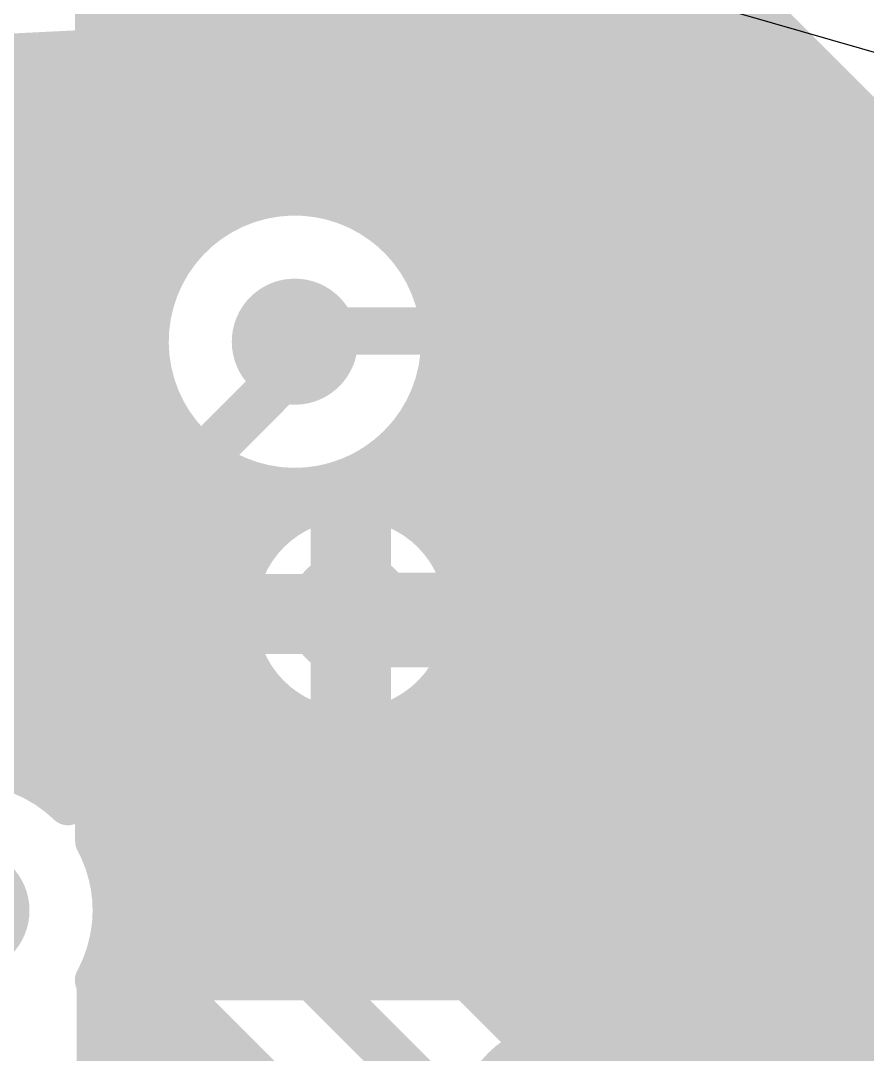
# Model space of a CAD drawing. Header units: inches. Extents: x 0 to 215, y 0 to 215.
# Drawn here: x 0.4368 to 0.5425, y 0.936 to 1.0651 of the extents above; entities that cross this region are included whole.
import ezdxf

# ---------------------------------------------------------------- set-up
doc = ezdxf.new("R2010")
doc.units = ezdxf.units.IN
doc.header["$MEASUREMENT"] = 0
for name, color, linetype in [('BottomLayer', 5, 'Continuous'), ('BottomOverlay', 54, 'Continuous'), ('BottomPaste', 16, 'Continuous'), ('BottomSolder', 6, 'Continuous'), ('TopLayer', 1, 'Continuous'), ('TopPaste', 8, 'Continuous'), ('TopSolder', 216, 'Continuous'), ('ViaHoleLayer', 16, 'Continuous')]:
    doc.layers.add(name, color=color, linetype=linetype)

# ---------------------------------------------------------------- blocks, each defined once
blk = doc.blocks.new('SOIJ_8_L5_3_W5_3_P1_27_LS7_9_BL_8')
at = {"layer": 'TopLayer'}
h = blk.add_hatch(color=1, dxfattribs=at)
edge = h.paths.add_edge_path()
edge.add_arc((-0.07432, -0.16395), 0.01199, 180, 360)
edge.add_line((-0.06233, -0.16395), (-0.06233, -0.11282))
edge.add_arc((-0.07432, -0.11282), 0.01199, 0, 180)
edge.add_line((-0.0863, -0.11282), (-0.0863, -0.16395))
h = blk.add_hatch(color=1, dxfattribs=at)
edge = h.paths.add_edge_path()
edge.add_arc((-0.02432, -0.16395), 0.01199, 180, 360)
edge.add_line((-0.01233, -0.16395), (-0.01233, -0.11282))
edge.add_arc((-0.02432, -0.11282), 0.01199, 0, 180)
edge.add_line((-0.0363, -0.11282), (-0.0363, -0.16395))
h = blk.add_hatch(color=1, dxfattribs=at)
edge = h.paths.add_edge_path()
edge.add_arc((0.02568, -0.16395), 0.01199, 180, 360)
edge.add_line((0.03767, -0.16395), (0.03767, -0.11282))
edge.add_arc((0.02568, -0.11282), 0.01199, 0, 180)
edge.add_line((0.0137, -0.11282), (0.0137, -0.16395))
at = {"layer": 'TopPaste'}
h = blk.add_hatch(color=8, dxfattribs=at)
edge = h.paths.add_edge_path()
edge.add_arc((-0.07432, -0.16395), 0.01199, 180, 360)
edge.add_line((-0.06233, -0.16395), (-0.06233, -0.11282))
edge.add_arc((-0.07432, -0.11282), 0.01199, 0, 180)
edge.add_line((-0.0863, -0.11282), (-0.0863, -0.16395))
h = blk.add_hatch(color=8, dxfattribs=at)
edge = h.paths.add_edge_path()
edge.add_arc((-0.02432, -0.16395), 0.01199, 180, 360)
edge.add_line((-0.01233, -0.16395), (-0.01233, -0.11282))
edge.add_arc((-0.02432, -0.11282), 0.01199, 0, 180)
edge.add_line((-0.0363, -0.11282), (-0.0363, -0.16395))
h = blk.add_hatch(color=8, dxfattribs=at)
edge = h.paths.add_edge_path()
edge.add_arc((0.02568, -0.16395), 0.01199, 180, 360)
edge.add_line((0.03767, -0.16395), (0.03767, -0.11282))
edge.add_arc((0.02568, -0.11282), 0.01199, 0, 180)
edge.add_line((0.0137, -0.11282), (0.0137, -0.16395))
at = {"layer": 'TopSolder'}
h = blk.add_hatch(color=216, dxfattribs=at)
edge = h.paths.add_edge_path()
edge.add_arc((-0.07432, -0.16395), 0.01399, 180, 360)
edge.add_line((-0.06033, -0.16395), (-0.06033, -0.11282))
edge.add_arc((-0.07432, -0.11282), 0.01399, 0, 180)
edge.add_line((-0.0883, -0.11282), (-0.0883, -0.16395))
h = blk.add_hatch(color=216, dxfattribs=at)
edge = h.paths.add_edge_path()
edge.add_arc((-0.02432, -0.16395), 0.01399, 180, 360)
edge.add_line((-0.01033, -0.16395), (-0.01033, -0.11282))
edge.add_arc((-0.02432, -0.11282), 0.01399, 0, 180)
edge.add_line((-0.0383, -0.11282), (-0.0383, -0.16395))
h = blk.add_hatch(color=216, dxfattribs=at)
edge = h.paths.add_edge_path()
edge.add_arc((0.02568, -0.16395), 0.01399, 180, 360)
edge.add_line((0.03967, -0.16395), (0.03967, -0.11282))
edge.add_arc((0.02568, -0.11282), 0.01399, 0, 180)
edge.add_line((0.0117, -0.11282), (0.0117, -0.16395))
blk = doc.blocks.new('BF82192__10')
at = {"layer": 'BottomLayer'}
blk.add_hatch(color=5, dxfattribs=at).paths.add_polyline_path([(0.07441, 0.28189), (0.07441, 0.31339), (0.09803, 0.31339), (0.09803, 0.28189)])
at = {"layer": 'BottomPaste'}
blk.add_hatch(color=16, dxfattribs=at).paths.add_polyline_path([(0.07441, 0.28189), (0.07441, 0.31339), (0.09803, 0.31339), (0.09803, 0.28189)])
at = {"layer": 'BottomSolder'}
blk.add_hatch(color=6, dxfattribs=at).paths.add_polyline_path([(0.07041, 0.27789), (0.07041, 0.31739), (0.10203, 0.31739), (0.10203, 0.27789)])
at = {"layer": 'BottomOverlay'}
blk.add_lwpolyline([(-0.2949, 0.07112, 0.01, 0.01, -1), (0.29565, 0.07112, 0.01, 0.01, 0)], format="xyseb", dxfattribs=at)
blk.add_lwpolyline([(-0.2949, 0.07112, 0.01, 0.01, -1), (0.29565, 0.07112, 0.01, 0.01, 0)], format="xyseb", dxfattribs=at)
blk = doc.blocks.new('____73')
at = {"layer": 'BottomSolder'}
blk.add_line((0.10283, 0.37262), (0.06928, 0.38229), dxfattribs=at)
blk.add_line((0.10283, 0.37262), (0.06928, 0.38229), dxfattribs=at)

msp = doc.modelspace()

# ---------------------------------------------------------------- hatches: boundary and pattern name
at = {"layer": 'BottomLayer'}
h = msp.add_hatch(color=5, dxfattribs=at)
edge = h.paths.add_edge_path()
edge.add_arc((0.471, 1.025), 0.00787, 0, 360)
h = msp.add_hatch(color=5, dxfattribs=at)
edge = h.paths.add_edge_path()
edge.add_arc((0.478, 0.991), 0.00787, 0, 360)
h = msp.add_hatch(color=5, dxfattribs=at)
edge = h.paths.add_edge_path()
edge.add_arc((0.43, 0.954), 0.00787, 0, 360)
at = {"layer": 'TopLayer'}
h = msp.add_hatch(color=1, dxfattribs=at)
edge = h.paths.add_edge_path()
edge.add_arc((0.471, 1.025), 0.00787, 0, 360)
h = msp.add_hatch(color=1, dxfattribs=at)
edge = h.paths.add_edge_path()
edge.add_arc((0.478, 0.991), 0.00787, 0, 360)
h = msp.add_hatch(color=1, dxfattribs=at)
edge = h.paths.add_edge_path()
edge.add_arc((0.43, 0.954), 0.00787, 0, 360)
at = {"layer": 'ViaHoleLayer'}
h = msp.add_hatch(color=16, dxfattribs=at)
edge = h.paths.add_edge_path()
edge.add_arc((0.471, 1.025), 0.00394, 0, 360)
h = msp.add_hatch(color=16, dxfattribs=at)
edge = h.paths.add_edge_path()
edge.add_arc((0.478, 0.991), 0.00394, 0, 360)

# ---------------------------------------------------------------- linework, layer by layer
at = {"layer": 'BottomLayer'}
for points in [[(0.41619, 1.056, 0.005, 0.005, 0), (0.449, 1.05784, 0.005, 0.005, 0)], [(0.449, 1.05784, 0.005, 0.005, 0), (0.48181, 1.056, 0.005, 0.005, 0)], [(0.41854, 1.05613, 0.005, 0.005, 0), (0.47946, 1.05613, 0.005, 0.005, 0)], [(0.48181, 1.056, 0.005, 0.005, 0), (0.51421, 1.05049, 0.005, 0.005, 0)], [(0.39333, 1.05211, 0.005, 0.005, 0), (0.50467, 1.05211, 0.005, 0.005, 0)], [(0.51421, 1.05049, 0.005, 0.005, 0), (0.54579, 1.04139, 0.005, 0.005, 0)], [(0.37548, 1.0481, 0.005, 0.005, 0), (0.52252, 1.0481, 0.005, 0.005, 0)], [(0.36154, 1.04408, 0.005, 0.005, 0), (0.53646, 1.04408, 0.005, 0.005, 0)], [(0.45289, 1.02274, 0.005, 0.005, -1.064113), (0.48925, 1.025, 0.005, 0.005, 0)], [(0.349, 1.04007, 0.005, 0.005, 0), (0.4607, 1.04007, 0.005, 0.005, 0)], [(0.4813, 1.04007, 0.005, 0.005, 0), (0.549, 1.04007, 0.005, 0.005, 0)], [(0.33931, 1.03605, 0.005, 0.005, 0), (0.45648, 1.03605, 0.005, 0.005, 0)], [(0.48552, 1.03605, 0.005, 0.005, 0), (0.55869, 1.03605, 0.005, 0.005, 0)], [(0.32962, 1.03203, 0.005, 0.005, 0), (0.45416, 1.03203, 0.005, 0.005, 0)], [(0.48784, 1.03203, 0.005, 0.005, 0), (0.56838, 1.03203, 0.005, 0.005, 0)], [(0.3204, 1.02802, 0.005, 0.005, 0), (0.453, 1.02802, 0.005, 0.005, 0)], [(0.489, 1.02802, 0.005, 0.005, 0), (0.5776, 1.02802, 0.005, 0.005, 0)], [(0.471, 1.022, 0.00591, 0.00591, 0), (0.471, 1.025, 0.00591, 0.00591, 0)], [(0.48925, 1.025, 0.005, 0.005, -0.350002), (0.47506, 1.00721, 0.005, 0.005, 0)], [(0.31314, 1.024, 0.005, 0.005, 0), (0.45278, 1.024, 0.005, 0.005, 0)], [(0.48922, 1.024, 0.005, 0.005, 0), (0.58486, 1.024, 0.005, 0.005, 0)], [(0.44658, 1.01642, 0.005, 0.005, 0), (0.45289, 1.02274, 0.005, 0.005, 0)], [(0.456, 1.007, 0.00591, 0.00591, 0), (0.471, 1.022, 0.00591, 0.00591, 0)], [(0.30587, 1.01999, 0.005, 0.005, 0), (0.45014, 1.01999, 0.005, 0.005, 0)], [(0.48855, 1.01999, 0.005, 0.005, 0), (0.59213, 1.01999, 0.005, 0.005, 0)], [(0.29861, 1.01597, 0.005, 0.005, 0), (0.44615, 1.01597, 0.005, 0.005, 0)], [(0.44267, 1.007, 0.005, 0.005, -0.198912), (0.44658, 1.01642, 0.005, 0.005, 0)], [(0.44267, 1.007, 0.005, 0.005, -0.198912), (0.44658, 1.01642, 0.005, 0.005, 0)], [(0.48686, 1.01597, 0.005, 0.005, 0), (0.59939, 1.01597, 0.005, 0.005, 0)], [(0.37841, 1.01196, 0.005, 0.005, 0), (0.44363, 1.01196, 0.005, 0.005, 0)], [(0.48376, 1.01196, 0.005, 0.005, 0), (0.51435, 1.01196, 0.005, 0.005, 0)], [(0.51435, 1.01244, 0.005, 0.005, 0), (0.55085, 1.01244, 0.005, 0.005, 0)], [(0.51435, 0.96807, 0.005, 0.005, 0), (0.51435, 1.01244, 0.005, 0.005, 0)], [(0.5326, 0.99026, 0.01, 0.01, 0), (0.5326, 1.00994, 0.01, 0.01, 0)], [(0.37841, 1.00794, 0.005, 0.005, 0), (0.44271, 1.00794, 0.005, 0.005, 0)], [(0.47748, 1.00794, 0.005, 0.005, 0), (0.51435, 1.00794, 0.005, 0.005, 0)], [(0.44267, 0.96713, 0.005, 0.005, 0), (0.44267, 1.007, 0.005, 0.005, 0)], [(0.456, 0.963, 0.00591, 0.00591, 0), (0.456, 1.007, 0.00591, 0.00591, 0)], [(0.47169, 1.00385, 0.005, 0.005, 0), (0.47506, 1.00721, 0.005, 0.005, 0)], [(0.47169, 1.00385, 0.005, 0.005, -0.555157), (0.49231, 0.991, 0.005, 0.005, 0)], [(0.478, 0.991, 0.01, 0.01, 0), (0.478, 1.00281, 0.01, 0.01, 0)], [(0.37841, 1.00392, 0.005, 0.005, 0), (0.44267, 1.00392, 0.005, 0.005, 0)], [(0.48414, 1.00392, 0.005, 0.005, 0), (0.51435, 1.00392, 0.005, 0.005, 0)], [(0.41626, 0.99991, 0.005, 0.005, 0), (0.44267, 0.99991, 0.005, 0.005, 0)], [(0.4892, 0.99991, 0.005, 0.005, 0), (0.51435, 0.99991, 0.005, 0.005, 0)], [(0.41954, 0.99589, 0.005, 0.005, 0), (0.44267, 0.99589, 0.005, 0.005, 0)], [(0.49145, 0.99589, 0.005, 0.005, 0), (0.51435, 0.99589, 0.005, 0.005, 0)], [(0.47874, 0.99026, 0.01181, 0.01181, 0), (0.5326, 0.99026, 0.01181, 0.01181, 0)], [(0.478, 0.991, 0.01, 0.01, 0), (0.48981, 0.991, 0.01, 0.01, 0)], [(0.478, 0.97919, 0.01, 0.01, 0), (0.478, 0.991, 0.01, 0.01, 0)], [(0.51685, 0.99026, 0.01, 0.01, 0), (0.5326, 0.99026, 0.01, 0.01, 0)], [(0.5326, 0.99026, 0.01, 0.01, 0), (0.54835, 0.99026, 0.01, 0.01, 0)], [(0.5326, 0.97057, 0.01, 0.01, 0), (0.5326, 0.99026, 0.01, 0.01, 0)], [(0.42102, 0.99188, 0.005, 0.005, 0), (0.44267, 0.99188, 0.005, 0.005, 0)], [(0.478, 0.991, 0.00591, 0.00591, 0), (0.47874, 0.99026, 0.00591, 0.00591, 0)], [(0.49228, 0.99188, 0.005, 0.005, 0), (0.51435, 0.99188, 0.005, 0.005, 0)], [(0.49231, 0.991, 0.005, 0.005, -0.620661), (0.46933, 0.97962, 0.005, 0.005, 0)], [(0.42127, 0.98786, 0.005, 0.005, 0), (0.44267, 0.98786, 0.005, 0.005, 0)], [(0.49196, 0.98786, 0.005, 0.005, 0), (0.51435, 0.98786, 0.005, 0.005, 0)], [(0.42035, 0.98385, 0.005, 0.005, 0), (0.44267, 0.98385, 0.005, 0.005, 0)], [(0.49039, 0.98385, 0.005, 0.005, 0), (0.51435, 0.98385, 0.005, 0.005, 0)], [(0.41799, 0.97983, 0.005, 0.005, 0), (0.44267, 0.97983, 0.005, 0.005, 0)], [(0.46933, 0.96852, 0.005, 0.005, 0), (0.46933, 0.97962, 0.005, 0.005, 0)], [(0.48695, 0.97983, 0.005, 0.005, 0), (0.51435, 0.97983, 0.005, 0.005, 0)], [(0.41256, 0.97582, 0.005, 0.005, 0), (0.44267, 0.97582, 0.005, 0.005, 0)], [(0.46933, 0.97582, 0.005, 0.005, 0), (0.51435, 0.97582, 0.005, 0.005, 0)], [(0.41372, 0.94576, 0.005, 0.005, -0.845411), (0.44267, 0.96713, 0.005, 0.005, 0)], [(0.43402, 0.9718, 0.005, 0.005, 0), (0.44267, 0.9718, 0.005, 0.005, 0)], [(0.46933, 0.9718, 0.005, 0.005, 0), (0.51435, 0.9718, 0.005, 0.005, 0)], [(0.46933, 0.96852, 0.005, 0.005, 0), (0.53752, 0.90033, 0.005, 0.005, 0)], [(0.51435, 0.96807, 0.005, 0.005, 0), (0.55085, 0.96807, 0.005, 0.005, 0)], [(0.47006, 0.96778, 0.005, 0.005, 0), (0.57224, 0.96778, 0.005, 0.005, 0)], [(0.456, 0.963, 0.00591, 0.00591, 0), (0.532, 0.887, 0.00591, 0.00591, 0)], [(0.47408, 0.96377, 0.005, 0.005, 0), (0.57462, 0.96377, 0.005, 0.005, 0)], [(0.47809, 0.95975, 0.005, 0.005, 0), (0.57898, 0.95975, 0.005, 0.005, 0)], [(0.48211, 0.95574, 0.005, 0.005, 0), (0.58942, 0.95574, 0.005, 0.005, 0)], [(0.44814, 0.95201, 0.005, 0.005, -0.090168), (0.44628, 0.94576, 0.005, 0.005, 0)], [(0.44814, 0.95201, 0.005, 0.005, 0), (0.52258, 0.87758, 0.005, 0.005, 0)], [(0.48613, 0.95172, 0.005, 0.005, 0), (0.59343, 0.95172, 0.005, 0.005, 0)], [(0.44713, 0.94771, 0.005, 0.005, 0), (0.45245, 0.94771, 0.005, 0.005, 0)], [(0.49014, 0.94771, 0.005, 0.005, 0), (0.5965, 0.94771, 0.005, 0.005, 0)], [(0.44628, 0.90307, 0.005, 0.005, 0), (0.44628, 0.94576, 0.005, 0.005, 0)], [(0.44628, 0.94369, 0.005, 0.005, 0), (0.45646, 0.94369, 0.005, 0.005, 0)], [(0.49416, 0.94369, 0.005, 0.005, 0), (0.5965, 0.94369, 0.005, 0.005, 0)], [(0.44628, 0.93967, 0.005, 0.005, 0), (0.46048, 0.93967, 0.005, 0.005, 0)], [(0.49817, 0.93967, 0.005, 0.005, 0), (0.5965, 0.93967, 0.005, 0.005, 0)], [(0.44628, 0.93566, 0.005, 0.005, 0), (0.4645, 0.93566, 0.005, 0.005, 0)], [(0.50219, 0.93566, 0.005, 0.005, 0), (0.5965, 0.93566, 0.005, 0.005, 0)]]:
    msp.add_lwpolyline(points, format="xyseb", dxfattribs=at)
for points in [[(0.44775, 1.05784, 0.0025, 0.0025, 1), (0.45025, 1.05784, 0.0025, 0.0025, 1)], [(0.44775, 1.05784, 0.0025, 0.0025, 1), (0.45025, 1.05784, 0.0025, 0.0025, 1)], [(0.47821, 1.05613, 0.0025, 0.0025, 1), (0.48071, 1.05613, 0.0025, 0.0025, 1)], [(0.48056, 1.056, 0.0025, 0.0025, 1), (0.48306, 1.056, 0.0025, 0.0025, 1)], [(0.48056, 1.056, 0.0025, 0.0025, 1), (0.48306, 1.056, 0.0025, 0.0025, 1)], [(0.50342, 1.05211, 0.0025, 0.0025, 1), (0.50592, 1.05211, 0.0025, 0.0025, 1)], [(0.51296, 1.05049, 0.0025, 0.0025, 1), (0.51546, 1.05049, 0.0025, 0.0025, 1)], [(0.51296, 1.05049, 0.0025, 0.0025, 1), (0.51546, 1.05049, 0.0025, 0.0025, 1)], [(0.52127, 1.0481, 0.0025, 0.0025, 1), (0.52377, 1.0481, 0.0025, 0.0025, 1)], [(0.53521, 1.04408, 0.0025, 0.0025, 1), (0.53771, 1.04408, 0.0025, 0.0025, 1)], [(0.45945, 1.04007, 0.0025, 0.0025, 1), (0.46195, 1.04007, 0.0025, 0.0025, 1)], [(0.48005, 1.04007, 0.0025, 0.0025, 1), (0.48255, 1.04007, 0.0025, 0.0025, 1)], [(0.45523, 1.03605, 0.0025, 0.0025, 1), (0.45773, 1.03605, 0.0025, 0.0025, 1)], [(0.48427, 1.03605, 0.0025, 0.0025, 1), (0.48677, 1.03605, 0.0025, 0.0025, 1)], [(0.45291, 1.03203, 0.0025, 0.0025, 1), (0.45541, 1.03203, 0.0025, 0.0025, 1)], [(0.48659, 1.03203, 0.0025, 0.0025, 1), (0.48909, 1.03203, 0.0025, 0.0025, 1)], [(0.45175, 1.02802, 0.0025, 0.0025, 1), (0.45425, 1.02802, 0.0025, 0.0025, 1)], [(0.48775, 1.02802, 0.0025, 0.0025, 1), (0.49025, 1.02802, 0.0025, 0.0025, 1)], [(0.46952, 1.025, 0.00295, 0.00295, 1), (0.47248, 1.025, 0.00295, 0.00295, 1)], [(0.488, 1.025, 0.0025, 0.0025, 1), (0.4905, 1.025, 0.0025, 0.0025, 1)], [(0.488, 1.025, 0.0025, 0.0025, 1), (0.4905, 1.025, 0.0025, 0.0025, 1)], [(0.45153, 1.024, 0.0025, 0.0025, 1), (0.45403, 1.024, 0.0025, 0.0025, 1)], [(0.48797, 1.024, 0.0025, 0.0025, 1), (0.49047, 1.024, 0.0025, 0.0025, 1)], [(0.45164, 1.02274, 0.0025, 0.0025, 1), (0.45414, 1.02274, 0.0025, 0.0025, 1)], [(0.45164, 1.02274, 0.0025, 0.0025, 1), (0.45414, 1.02274, 0.0025, 0.0025, 1)], [(0.46952, 1.022, 0.00295, 0.00295, 1), (0.47248, 1.022, 0.00295, 0.00295, 1)], [(0.46952, 1.022, 0.00295, 0.00295, 1), (0.47248, 1.022, 0.00295, 0.00295, 1)], [(0.44889, 1.01999, 0.0025, 0.0025, 1), (0.45139, 1.01999, 0.0025, 0.0025, 1)], [(0.4873, 1.01999, 0.0025, 0.0025, 1), (0.4898, 1.01999, 0.0025, 0.0025, 1)], [(0.4449, 1.01597, 0.0025, 0.0025, 1), (0.4474, 1.01597, 0.0025, 0.0025, 1)], [(0.44533, 1.01642, 0.0025, 0.0025, 1), (0.44783, 1.01642, 0.0025, 0.0025, 1)], [(0.44533, 1.01642, 0.0025, 0.0025, 1), (0.44783, 1.01642, 0.0025, 0.0025, 1)], [(0.44533, 1.01642, 0.0025, 0.0025, 1), (0.44783, 1.01642, 0.0025, 0.0025, 1)], [(0.48561, 1.01597, 0.0025, 0.0025, 1), (0.48811, 1.01597, 0.0025, 0.0025, 1)], [(0.44238, 1.01196, 0.0025, 0.0025, 1), (0.44488, 1.01196, 0.0025, 0.0025, 1)], [(0.48251, 1.01196, 0.0025, 0.0025, 1), (0.48501, 1.01196, 0.0025, 0.0025, 1)], [(0.5131, 1.01244, 0.0025, 0.0025, 1), (0.5156, 1.01244, 0.0025, 0.0025, 1)], [(0.5131, 1.01244, 0.0025, 0.0025, 1), (0.5156, 1.01244, 0.0025, 0.0025, 1)], [(0.5131, 1.01196, 0.0025, 0.0025, 1), (0.5156, 1.01196, 0.0025, 0.0025, 1)], [(0.5301, 1.00994, 0.005, 0.005, 1), (0.5351, 1.00994, 0.005, 0.005, 1)], [(0.44146, 1.00794, 0.0025, 0.0025, 1), (0.44396, 1.00794, 0.0025, 0.0025, 1)], [(0.47623, 1.00794, 0.0025, 0.0025, 1), (0.47873, 1.00794, 0.0025, 0.0025, 1)], [(0.5131, 1.00794, 0.0025, 0.0025, 1), (0.5156, 1.00794, 0.0025, 0.0025, 1)], [(0.44142, 1.007, 0.0025, 0.0025, 1), (0.44392, 1.007, 0.0025, 0.0025, 1)], [(0.44142, 1.007, 0.0025, 0.0025, 1), (0.44392, 1.007, 0.0025, 0.0025, 1)], [(0.44142, 1.007, 0.0025, 0.0025, 1), (0.44392, 1.007, 0.0025, 0.0025, 1)], [(0.45452, 1.007, 0.00295, 0.00295, 1), (0.45748, 1.007, 0.00295, 0.00295, 1)], [(0.45452, 1.007, 0.00295, 0.00295, 1), (0.45748, 1.007, 0.00295, 0.00295, 1)], [(0.47381, 1.00721, 0.0025, 0.0025, 1), (0.47631, 1.00721, 0.0025, 0.0025, 1)], [(0.47381, 1.00721, 0.0025, 0.0025, 1), (0.47631, 1.00721, 0.0025, 0.0025, 1)], [(0.4755, 1.00281, 0.005, 0.005, 1), (0.4805, 1.00281, 0.005, 0.005, 1)], [(0.44142, 1.00392, 0.0025, 0.0025, 1), (0.44392, 1.00392, 0.0025, 0.0025, 1)], [(0.47044, 1.00385, 0.0025, 0.0025, 1), (0.47294, 1.00385, 0.0025, 0.0025, 1)], [(0.47044, 1.00385, 0.0025, 0.0025, 1), (0.47294, 1.00385, 0.0025, 0.0025, 1)], [(0.48289, 1.00392, 0.0025, 0.0025, 1), (0.48539, 1.00392, 0.0025, 0.0025, 1)], [(0.5131, 1.00392, 0.0025, 0.0025, 1), (0.5156, 1.00392, 0.0025, 0.0025, 1)], [(0.44142, 0.99991, 0.0025, 0.0025, 1), (0.44392, 0.99991, 0.0025, 0.0025, 1)], [(0.48795, 0.99991, 0.0025, 0.0025, 1), (0.49045, 0.99991, 0.0025, 0.0025, 1)], [(0.5131, 0.99991, 0.0025, 0.0025, 1), (0.5156, 0.99991, 0.0025, 0.0025, 1)], [(0.44142, 0.99589, 0.0025, 0.0025, 1), (0.44392, 0.99589, 0.0025, 0.0025, 1)], [(0.4902, 0.99589, 0.0025, 0.0025, 1), (0.4927, 0.99589, 0.0025, 0.0025, 1)], [(0.5131, 0.99589, 0.0025, 0.0025, 1), (0.5156, 0.99589, 0.0025, 0.0025, 1)], [(0.47579, 0.99026, 0.00591, 0.00591, 1), (0.48169, 0.99026, 0.00591, 0.00591, 1)], [(0.52965, 0.99026, 0.00591, 0.00591, 1), (0.53555, 0.99026, 0.00591, 0.00591, 1)], [(0.4755, 0.991, 0.005, 0.005, 1), (0.4805, 0.991, 0.005, 0.005, 1)], [(0.4755, 0.991, 0.005, 0.005, 1), (0.4805, 0.991, 0.005, 0.005, 1)], [(0.4755, 0.991, 0.005, 0.005, 1), (0.4805, 0.991, 0.005, 0.005, 1)], [(0.48731, 0.991, 0.005, 0.005, 1), (0.49231, 0.991, 0.005, 0.005, 1)], [(0.51435, 0.99026, 0.005, 0.005, 1), (0.51935, 0.99026, 0.005, 0.005, 1)], [(0.5301, 0.99026, 0.005, 0.005, 1), (0.5351, 0.99026, 0.005, 0.005, 1)], [(0.5301, 0.99026, 0.005, 0.005, 1), (0.5351, 0.99026, 0.005, 0.005, 1)], [(0.5301, 0.99026, 0.005, 0.005, 1), (0.5351, 0.99026, 0.005, 0.005, 1)], [(0.5301, 0.99026, 0.005, 0.005, 1), (0.5351, 0.99026, 0.005, 0.005, 1)], [(0.44142, 0.99188, 0.0025, 0.0025, 1), (0.44392, 0.99188, 0.0025, 0.0025, 1)], [(0.47652, 0.991, 0.00295, 0.00295, 1), (0.47948, 0.991, 0.00295, 0.00295, 1)], [(0.49103, 0.99188, 0.0025, 0.0025, 1), (0.49353, 0.99188, 0.0025, 0.0025, 1)], [(0.5131, 0.99188, 0.0025, 0.0025, 1), (0.5156, 0.99188, 0.0025, 0.0025, 1)], [(0.47726, 0.99026, 0.00295, 0.00295, 1), (0.48022, 0.99026, 0.00295, 0.00295, 1)], [(0.49106, 0.991, 0.0025, 0.0025, 1), (0.49356, 0.991, 0.0025, 0.0025, 1)], [(0.49106, 0.991, 0.0025, 0.0025, 1), (0.49356, 0.991, 0.0025, 0.0025, 1)], [(0.44142, 0.98786, 0.0025, 0.0025, 1), (0.44392, 0.98786, 0.0025, 0.0025, 1)], [(0.49071, 0.98786, 0.0025, 0.0025, 1), (0.49321, 0.98786, 0.0025, 0.0025, 1)], [(0.5131, 0.98786, 0.0025, 0.0025, 1), (0.5156, 0.98786, 0.0025, 0.0025, 1)], [(0.44142, 0.98385, 0.0025, 0.0025, 1), (0.44392, 0.98385, 0.0025, 0.0025, 1)], [(0.48914, 0.98385, 0.0025, 0.0025, 1), (0.49164, 0.98385, 0.0025, 0.0025, 1)], [(0.5131, 0.98385, 0.0025, 0.0025, 1), (0.5156, 0.98385, 0.0025, 0.0025, 1)], [(0.4755, 0.97919, 0.005, 0.005, 1), (0.4805, 0.97919, 0.005, 0.005, 1)], [(0.44142, 0.97983, 0.0025, 0.0025, 1), (0.44392, 0.97983, 0.0025, 0.0025, 1)], [(0.46808, 0.97962, 0.0025, 0.0025, 1), (0.47058, 0.97962, 0.0025, 0.0025, 1)], [(0.46808, 0.97962, 0.0025, 0.0025, 1), (0.47058, 0.97962, 0.0025, 0.0025, 1)], [(0.4857, 0.97983, 0.0025, 0.0025, 1), (0.4882, 0.97983, 0.0025, 0.0025, 1)], [(0.5131, 0.97983, 0.0025, 0.0025, 1), (0.5156, 0.97983, 0.0025, 0.0025, 1)], [(0.44142, 0.97582, 0.0025, 0.0025, 1), (0.44392, 0.97582, 0.0025, 0.0025, 1)], [(0.46808, 0.97582, 0.0025, 0.0025, 1), (0.47058, 0.97582, 0.0025, 0.0025, 1)], [(0.5131, 0.97582, 0.0025, 0.0025, 1), (0.5156, 0.97582, 0.0025, 0.0025, 1)], [(0.5301, 0.97057, 0.005, 0.005, 1), (0.5351, 0.97057, 0.005, 0.005, 1)], [(0.44142, 0.9718, 0.0025, 0.0025, 1), (0.44392, 0.9718, 0.0025, 0.0025, 1)], [(0.46808, 0.9718, 0.0025, 0.0025, 1), (0.47058, 0.9718, 0.0025, 0.0025, 1)], [(0.5131, 0.9718, 0.0025, 0.0025, 1), (0.5156, 0.9718, 0.0025, 0.0025, 1)], [(0.46808, 0.96852, 0.0025, 0.0025, 1), (0.47058, 0.96852, 0.0025, 0.0025, 1)], [(0.46808, 0.96852, 0.0025, 0.0025, 1), (0.47058, 0.96852, 0.0025, 0.0025, 1)], [(0.5131, 0.96807, 0.0025, 0.0025, 1), (0.5156, 0.96807, 0.0025, 0.0025, 1)], [(0.5131, 0.96807, 0.0025, 0.0025, 1), (0.5156, 0.96807, 0.0025, 0.0025, 1)], [(0.44142, 0.96713, 0.0025, 0.0025, 1), (0.44392, 0.96713, 0.0025, 0.0025, 1)], [(0.44142, 0.96713, 0.0025, 0.0025, 1), (0.44392, 0.96713, 0.0025, 0.0025, 1)], [(0.46881, 0.96778, 0.0025, 0.0025, 1), (0.47131, 0.96778, 0.0025, 0.0025, 1)], [(0.45452, 0.963, 0.00295, 0.00295, 1), (0.45748, 0.963, 0.00295, 0.00295, 1)], [(0.45452, 0.963, 0.00295, 0.00295, 1), (0.45748, 0.963, 0.00295, 0.00295, 1)], [(0.47283, 0.96377, 0.0025, 0.0025, 1), (0.47533, 0.96377, 0.0025, 0.0025, 1)], [(0.47684, 0.95975, 0.0025, 0.0025, 1), (0.47934, 0.95975, 0.0025, 0.0025, 1)], [(0.48086, 0.95574, 0.0025, 0.0025, 1), (0.48336, 0.95574, 0.0025, 0.0025, 1)], [(0.44689, 0.95201, 0.0025, 0.0025, 1), (0.44939, 0.95201, 0.0025, 0.0025, 1)], [(0.44689, 0.95201, 0.0025, 0.0025, 1), (0.44939, 0.95201, 0.0025, 0.0025, 1)], [(0.48488, 0.95172, 0.0025, 0.0025, 1), (0.48738, 0.95172, 0.0025, 0.0025, 1)], [(0.44588, 0.94771, 0.0025, 0.0025, 1), (0.44838, 0.94771, 0.0025, 0.0025, 1)], [(0.4512, 0.94771, 0.0025, 0.0025, 1), (0.4537, 0.94771, 0.0025, 0.0025, 1)], [(0.48889, 0.94771, 0.0025, 0.0025, 1), (0.49139, 0.94771, 0.0025, 0.0025, 1)], [(0.44503, 0.94576, 0.0025, 0.0025, 1), (0.44753, 0.94576, 0.0025, 0.0025, 1)], [(0.44503, 0.94576, 0.0025, 0.0025, 1), (0.44753, 0.94576, 0.0025, 0.0025, 1)], [(0.44503, 0.94369, 0.0025, 0.0025, 1), (0.44753, 0.94369, 0.0025, 0.0025, 1)], [(0.45521, 0.94369, 0.0025, 0.0025, 1), (0.45771, 0.94369, 0.0025, 0.0025, 1)], [(0.49291, 0.94369, 0.0025, 0.0025, 1), (0.49541, 0.94369, 0.0025, 0.0025, 1)], [(0.44503, 0.93967, 0.0025, 0.0025, 1), (0.44753, 0.93967, 0.0025, 0.0025, 1)], [(0.45923, 0.93967, 0.0025, 0.0025, 1), (0.46173, 0.93967, 0.0025, 0.0025, 1)], [(0.49692, 0.93967, 0.0025, 0.0025, 1), (0.49942, 0.93967, 0.0025, 0.0025, 1)], [(0.44503, 0.93566, 0.0025, 0.0025, 1), (0.44753, 0.93566, 0.0025, 0.0025, 1)], [(0.46325, 0.93566, 0.0025, 0.0025, 1), (0.46575, 0.93566, 0.0025, 0.0025, 1)], [(0.50094, 0.93566, 0.0025, 0.0025, 1), (0.50344, 0.93566, 0.0025, 0.0025, 1)]]:
    msp.add_lwpolyline(points, format="xyseb", close=True, dxfattribs=at)
at = {"layer": 'TopLayer'}
for points in [[(0.44607, 0.96265, 0.005, 0.005, 0), (0.44607, 1.13348, 0.005, 0.005, 0)], [(0.48964, 1.10569, 0.005, 0.005, 0), (0.55058, 1.04474, 0.005, 0.005, 0)], [(0.44607, 1.06416, 0.005, 0.005, 0), (0.53117, 1.06416, 0.005, 0.005, 0)], [(0.44607, 1.06014, 0.005, 0.005, 0), (0.53518, 1.06014, 0.005, 0.005, 0)], [(0.44607, 1.05613, 0.005, 0.005, 0), (0.5392, 1.05613, 0.005, 0.005, 0)], [(0.44607, 1.05211, 0.005, 0.005, 0), (0.54321, 1.05211, 0.005, 0.005, 0)], [(0.44607, 1.0481, 0.005, 0.005, 0), (0.54723, 1.0481, 0.005, 0.005, 0)], [(0.44607, 1.04408, 0.005, 0.005, 0), (0.50017, 1.04408, 0.005, 0.005, 0)], [(0.49233, 1.03964, 0.005, 0.005, -0.192899), (0.50505, 1.04474, 0.005, 0.005, 0)], [(0.50505, 1.04474, 0.005, 0.005, 0), (0.55058, 1.04474, 0.005, 0.005, 0)], [(0.48474, 1.01299, 0.005, 0.005, -2.285503), (0.48189, 1.03964, 0.005, 0.005, 0)], [(0.44607, 1.04007, 0.005, 0.005, 0), (0.4607, 1.04007, 0.005, 0.005, 0)], [(0.4813, 1.04007, 0.005, 0.005, 0), (0.49279, 1.04007, 0.005, 0.005, 0)], [(0.48189, 1.03964, 0.005, 0.005, 0), (0.49233, 1.03964, 0.005, 0.005, 0)], [(0.44607, 1.03605, 0.005, 0.005, 0), (0.45648, 1.03605, 0.005, 0.005, 0)], [(0.44607, 1.03203, 0.005, 0.005, 0), (0.45416, 1.03203, 0.005, 0.005, 0)], [(0.44607, 1.02802, 0.005, 0.005, 0), (0.453, 1.02802, 0.005, 0.005, 0)], [(0.471, 1.025, 0.00591, 0.00591, 0), (0.47232, 1.02632, 0.00591, 0.00591, 0)], [(0.47232, 1.02632, 0.00591, 0.00591, 0), (0.53061, 1.02632, 0.00591, 0.00591, 0)], [(0.44607, 1.024, 0.005, 0.005, 0), (0.45278, 1.024, 0.005, 0.005, 0)], [(0.44607, 1.01999, 0.005, 0.005, 0), (0.45345, 1.01999, 0.005, 0.005, 0)], [(0.44607, 1.01597, 0.005, 0.005, 0), (0.45514, 1.01597, 0.005, 0.005, 0)], [(0.48474, 1.01299, 0.005, 0.005, 0), (0.49233, 1.01299, 0.005, 0.005, 0)], [(0.50505, 1.00789, 0.005, 0.005, -0.192899), (0.49233, 1.01299, 0.005, 0.005, 0)], [(0.44607, 1.01196, 0.005, 0.005, 0), (0.45824, 1.01196, 0.005, 0.005, 0)], [(0.48376, 1.01196, 0.005, 0.005, 0), (0.49351, 1.01196, 0.005, 0.005, 0)], [(0.44607, 1.00794, 0.005, 0.005, 0), (0.46452, 1.00794, 0.005, 0.005, 0)], [(0.47748, 1.00794, 0.005, 0.005, 0), (0.50371, 1.00794, 0.005, 0.005, 0)], [(0.50505, 1.00789, 0.005, 0.005, 0), (0.55618, 1.00789, 0.005, 0.005, 0)], [(0.48697, 0.97985, 0.005, 0.005, -4.402885), (0.49231, 0.991, 0.005, 0.005, 0)], [(0.478, 0.991, 0.01, 0.01, 0), (0.478, 1.00281, 0.01, 0.01, 0)], [(0.44607, 1.00392, 0.005, 0.005, 0), (0.47186, 1.00392, 0.005, 0.005, 0)], [(0.48414, 1.00392, 0.005, 0.005, 0), (0.5914, 1.00392, 0.005, 0.005, 0)], [(0.44607, 0.99991, 0.005, 0.005, 0), (0.4668, 0.99991, 0.005, 0.005, 0)], [(0.4892, 0.99991, 0.005, 0.005, 0), (0.59542, 0.99991, 0.005, 0.005, 0)], [(0.44607, 0.99589, 0.005, 0.005, 0), (0.46455, 0.99589, 0.005, 0.005, 0)], [(0.49145, 0.99589, 0.005, 0.005, 0), (0.59943, 0.99589, 0.005, 0.005, 0)], [(0.47763, 0.99063, 0.01181, 0.01181, 0), (0.478, 0.991, 0.01181, 0.01181, 0)], [(0.49224, 0.98955, 0.005, 0.005, -0.194705), (0.50505, 0.99474, 0.005, 0.005, 0)], [(0.50505, 0.99474, 0.005, 0.005, 0), (0.55618, 0.99474, 0.005, 0.005, 0)], [(0.46619, 0.991, 0.01, 0.01, 0), (0.478, 0.991, 0.01, 0.01, 0)], [(0.478, 0.991, 0.01, 0.01, 0), (0.48981, 0.991, 0.01, 0.01, 0)], [(0.478, 0.97919, 0.01, 0.01, 0), (0.478, 0.991, 0.01, 0.01, 0)], [(0.44607, 0.99188, 0.005, 0.005, 0), (0.46372, 0.99188, 0.005, 0.005, 0)], [(0.44607, 0.98786, 0.005, 0.005, 0), (0.46404, 0.98786, 0.005, 0.005, 0)], [(0.44607, 0.98385, 0.005, 0.005, 0), (0.46561, 0.98385, 0.005, 0.005, 0)], [(0.44607, 0.97983, 0.005, 0.005, 0), (0.46905, 0.97983, 0.005, 0.005, 0)], [(0.50505, 0.95789, 0.005, 0.005, -0.47192), (0.48697, 0.97985, 0.005, 0.005, 0)], [(0.44607, 0.97582, 0.005, 0.005, 0), (0.48664, 0.97582, 0.005, 0.005, 0)], [(0.53061, 0.97632, 0.00591, 0.00591, 0), (0.53127, 0.97566, 0.00591, 0.00591, 0)], [(0.53127, 0.97566, 0.00591, 0.00591, 0), (0.58834, 0.97566, 0.00591, 0.00591, 0)], [(0.44607, 0.9718, 0.005, 0.005, 0), (0.48719, 0.9718, 0.005, 0.005, 0)], [(0.44607, 0.96778, 0.005, 0.005, 0), (0.48872, 0.96778, 0.005, 0.005, 0)], [(0.44607, 0.96377, 0.005, 0.005, 0), (0.49156, 0.96377, 0.005, 0.005, 0)], [(0.44607, 0.96265, 0.005, 0.005, -0.124068), (0.44825, 0.954, 0.005, 0.005, 0)], [(0.44732, 0.95975, 0.005, 0.005, 0), (0.49698, 0.95975, 0.005, 0.005, 0)], [(0.50505, 0.95789, 0.005, 0.005, 0), (0.55618, 0.95789, 0.005, 0.005, 0)], [(0.44817, 0.95574, 0.005, 0.005, 0), (0.60777, 0.95574, 0.005, 0.005, 0)], [(0.44825, 0.954, 0.005, 0.005, -0.12521), (0.44603, 0.94528, 0.005, 0.005, 0)], [(0.44811, 0.95172, 0.005, 0.005, 0), (0.60805, 0.95172, 0.005, 0.005, 0)], [(0.44713, 0.94771, 0.005, 0.005, 0), (0.60927, 0.94771, 0.005, 0.005, 0)], [(0.44603, 0.94528, 0.005, 0.005, 0), (0.49377, 0.94528, 0.005, 0.005, 0)], [(0.49377, 0.94528, 0.005, 0.005, -0.052419), (0.49715, 0.94492, 0.005, 0.005, 0)], [(0.49377, 0.94528, 0.005, 0.005, -0.052419), (0.49715, 0.94492, 0.005, 0.005, 0)], [(0.49715, 0.94492, 0.005, 0.005, 0), (0.52829, 0.94492, 0.005, 0.005, 0)], [(0.53072, 0.94474, 0.005, 0.005, 0), (0.55618, 0.94474, 0.005, 0.005, 0)]]:
    msp.add_lwpolyline(points, format="xyseb", dxfattribs=at)
for points in [[(0.44482, 1.06416, 0.0025, 0.0025, 1), (0.44732, 1.06416, 0.0025, 0.0025, 1)], [(0.52992, 1.06416, 0.0025, 0.0025, 1), (0.53242, 1.06416, 0.0025, 0.0025, 1)], [(0.44482, 1.06014, 0.0025, 0.0025, 1), (0.44732, 1.06014, 0.0025, 0.0025, 1)], [(0.53393, 1.06014, 0.0025, 0.0025, 1), (0.53643, 1.06014, 0.0025, 0.0025, 1)], [(0.44482, 1.05613, 0.0025, 0.0025, 1), (0.44732, 1.05613, 0.0025, 0.0025, 1)], [(0.53795, 1.05613, 0.0025, 0.0025, 1), (0.54045, 1.05613, 0.0025, 0.0025, 1)], [(0.44482, 1.05211, 0.0025, 0.0025, 1), (0.44732, 1.05211, 0.0025, 0.0025, 1)], [(0.54196, 1.05211, 0.0025, 0.0025, 1), (0.54446, 1.05211, 0.0025, 0.0025, 1)], [(0.44482, 1.0481, 0.0025, 0.0025, 1), (0.44732, 1.0481, 0.0025, 0.0025, 1)], [(0.44482, 1.04408, 0.0025, 0.0025, 1), (0.44732, 1.04408, 0.0025, 0.0025, 1)], [(0.49892, 1.04408, 0.0025, 0.0025, 1), (0.50142, 1.04408, 0.0025, 0.0025, 1)], [(0.5038, 1.04474, 0.0025, 0.0025, 1), (0.5063, 1.04474, 0.0025, 0.0025, 1)], [(0.5038, 1.04474, 0.0025, 0.0025, 1), (0.5063, 1.04474, 0.0025, 0.0025, 1)], [(0.44482, 1.04007, 0.0025, 0.0025, 1), (0.44732, 1.04007, 0.0025, 0.0025, 1)], [(0.45945, 1.04007, 0.0025, 0.0025, 1), (0.46195, 1.04007, 0.0025, 0.0025, 1)], [(0.48005, 1.04007, 0.0025, 0.0025, 1), (0.48255, 1.04007, 0.0025, 0.0025, 1)], [(0.48064, 1.03964, 0.0025, 0.0025, 1), (0.48314, 1.03964, 0.0025, 0.0025, 1)], [(0.48064, 1.03964, 0.0025, 0.0025, 1), (0.48314, 1.03964, 0.0025, 0.0025, 1)], [(0.49108, 1.03964, 0.0025, 0.0025, 1), (0.49358, 1.03964, 0.0025, 0.0025, 1)], [(0.49108, 1.03964, 0.0025, 0.0025, 1), (0.49358, 1.03964, 0.0025, 0.0025, 1)], [(0.49154, 1.04007, 0.0025, 0.0025, 1), (0.49404, 1.04007, 0.0025, 0.0025, 1)], [(0.44482, 1.03605, 0.0025, 0.0025, 1), (0.44732, 1.03605, 0.0025, 0.0025, 1)], [(0.45523, 1.03605, 0.0025, 0.0025, 1), (0.45773, 1.03605, 0.0025, 0.0025, 1)], [(0.44482, 1.03203, 0.0025, 0.0025, 1), (0.44732, 1.03203, 0.0025, 0.0025, 1)], [(0.45291, 1.03203, 0.0025, 0.0025, 1), (0.45541, 1.03203, 0.0025, 0.0025, 1)], [(0.44482, 1.02802, 0.0025, 0.0025, 1), (0.44732, 1.02802, 0.0025, 0.0025, 1)], [(0.45175, 1.02802, 0.0025, 0.0025, 1), (0.45425, 1.02802, 0.0025, 0.0025, 1)], [(0.47084, 1.02632, 0.00295, 0.00295, 1), (0.47379, 1.02632, 0.00295, 0.00295, 1)], [(0.47084, 1.02632, 0.00295, 0.00295, 1), (0.47379, 1.02632, 0.00295, 0.00295, 1)], [(0.52914, 1.02632, 0.00295, 0.00295, 1), (0.53209, 1.02632, 0.00295, 0.00295, 1)], [(0.46952, 1.025, 0.00295, 0.00295, 1), (0.47248, 1.025, 0.00295, 0.00295, 1)], [(0.44482, 1.024, 0.0025, 0.0025, 1), (0.44732, 1.024, 0.0025, 0.0025, 1)], [(0.45153, 1.024, 0.0025, 0.0025, 1), (0.45403, 1.024, 0.0025, 0.0025, 1)], [(0.44482, 1.01999, 0.0025, 0.0025, 1), (0.44732, 1.01999, 0.0025, 0.0025, 1)], [(0.4522, 1.01999, 0.0025, 0.0025, 1), (0.4547, 1.01999, 0.0025, 0.0025, 1)], [(0.44482, 1.01597, 0.0025, 0.0025, 1), (0.44732, 1.01597, 0.0025, 0.0025, 1)], [(0.45389, 1.01597, 0.0025, 0.0025, 1), (0.45639, 1.01597, 0.0025, 0.0025, 1)], [(0.48349, 1.01299, 0.0025, 0.0025, 1), (0.48599, 1.01299, 0.0025, 0.0025, 1)], [(0.48349, 1.01299, 0.0025, 0.0025, 1), (0.48599, 1.01299, 0.0025, 0.0025, 1)], [(0.49108, 1.01299, 0.0025, 0.0025, 1), (0.49358, 1.01299, 0.0025, 0.0025, 1)], [(0.49108, 1.01299, 0.0025, 0.0025, 1), (0.49358, 1.01299, 0.0025, 0.0025, 1)], [(0.44482, 1.01196, 0.0025, 0.0025, 1), (0.44732, 1.01196, 0.0025, 0.0025, 1)], [(0.45699, 1.01196, 0.0025, 0.0025, 1), (0.45949, 1.01196, 0.0025, 0.0025, 1)], [(0.48251, 1.01196, 0.0025, 0.0025, 1), (0.48501, 1.01196, 0.0025, 0.0025, 1)], [(0.49226, 1.01196, 0.0025, 0.0025, 1), (0.49476, 1.01196, 0.0025, 0.0025, 1)], [(0.44482, 1.00794, 0.0025, 0.0025, 1), (0.44732, 1.00794, 0.0025, 0.0025, 1)], [(0.46327, 1.00794, 0.0025, 0.0025, 1), (0.46577, 1.00794, 0.0025, 0.0025, 1)], [(0.47623, 1.00794, 0.0025, 0.0025, 1), (0.47873, 1.00794, 0.0025, 0.0025, 1)], [(0.50246, 1.00794, 0.0025, 0.0025, 1), (0.50496, 1.00794, 0.0025, 0.0025, 1)], [(0.5038, 1.00789, 0.0025, 0.0025, 1), (0.5063, 1.00789, 0.0025, 0.0025, 1)], [(0.5038, 1.00789, 0.0025, 0.0025, 1), (0.5063, 1.00789, 0.0025, 0.0025, 1)], [(0.4755, 1.00281, 0.005, 0.005, 1), (0.4805, 1.00281, 0.005, 0.005, 1)], [(0.44482, 1.00392, 0.0025, 0.0025, 1), (0.44732, 1.00392, 0.0025, 0.0025, 1)], [(0.47061, 1.00392, 0.0025, 0.0025, 1), (0.47311, 1.00392, 0.0025, 0.0025, 1)], [(0.48289, 1.00392, 0.0025, 0.0025, 1), (0.48539, 1.00392, 0.0025, 0.0025, 1)], [(0.44482, 0.99991, 0.0025, 0.0025, 1), (0.44732, 0.99991, 0.0025, 0.0025, 1)], [(0.46555, 0.99991, 0.0025, 0.0025, 1), (0.46805, 0.99991, 0.0025, 0.0025, 1)], [(0.48795, 0.99991, 0.0025, 0.0025, 1), (0.49045, 0.99991, 0.0025, 0.0025, 1)], [(0.44482, 0.99589, 0.0025, 0.0025, 1), (0.44732, 0.99589, 0.0025, 0.0025, 1)], [(0.4633, 0.99589, 0.0025, 0.0025, 1), (0.4658, 0.99589, 0.0025, 0.0025, 1)], [(0.4902, 0.99589, 0.0025, 0.0025, 1), (0.4927, 0.99589, 0.0025, 0.0025, 1)], [(0.47468, 0.99063, 0.00591, 0.00591, 1), (0.48058, 0.99063, 0.00591, 0.00591, 1)], [(0.47505, 0.991, 0.00591, 0.00591, 1), (0.48095, 0.991, 0.00591, 0.00591, 1)], [(0.5038, 0.99474, 0.0025, 0.0025, 1), (0.5063, 0.99474, 0.0025, 0.0025, 1)], [(0.5038, 0.99474, 0.0025, 0.0025, 1), (0.5063, 0.99474, 0.0025, 0.0025, 1)], [(0.46369, 0.991, 0.005, 0.005, 1), (0.46869, 0.991, 0.005, 0.005, 1)], [(0.4755, 0.991, 0.005, 0.005, 1), (0.4805, 0.991, 0.005, 0.005, 1)], [(0.4755, 0.991, 0.005, 0.005, 1), (0.4805, 0.991, 0.005, 0.005, 1)], [(0.4755, 0.991, 0.005, 0.005, 1), (0.4805, 0.991, 0.005, 0.005, 1)], [(0.4755, 0.991, 0.005, 0.005, 1), (0.4805, 0.991, 0.005, 0.005, 1)], [(0.48731, 0.991, 0.005, 0.005, 1), (0.49231, 0.991, 0.005, 0.005, 1)], [(0.44482, 0.99188, 0.0025, 0.0025, 1), (0.44732, 0.99188, 0.0025, 0.0025, 1)], [(0.46247, 0.99188, 0.0025, 0.0025, 1), (0.46497, 0.99188, 0.0025, 0.0025, 1)], [(0.49106, 0.991, 0.0025, 0.0025, 1), (0.49356, 0.991, 0.0025, 0.0025, 1)], [(0.49099, 0.98955, 0.0025, 0.0025, 1), (0.49349, 0.98955, 0.0025, 0.0025, 1)], [(0.44482, 0.98786, 0.0025, 0.0025, 1), (0.44732, 0.98786, 0.0025, 0.0025, 1)], [(0.46279, 0.98786, 0.0025, 0.0025, 1), (0.46529, 0.98786, 0.0025, 0.0025, 1)], [(0.44482, 0.98385, 0.0025, 0.0025, 1), (0.44732, 0.98385, 0.0025, 0.0025, 1)], [(0.46436, 0.98385, 0.0025, 0.0025, 1), (0.46686, 0.98385, 0.0025, 0.0025, 1)], [(0.4755, 0.97919, 0.005, 0.005, 1), (0.4805, 0.97919, 0.005, 0.005, 1)], [(0.44482, 0.97983, 0.0025, 0.0025, 1), (0.44732, 0.97983, 0.0025, 0.0025, 1)], [(0.4678, 0.97983, 0.0025, 0.0025, 1), (0.4703, 0.97983, 0.0025, 0.0025, 1)], [(0.48572, 0.97985, 0.0025, 0.0025, 1), (0.48822, 0.97985, 0.0025, 0.0025, 1)], [(0.48572, 0.97985, 0.0025, 0.0025, 1), (0.48822, 0.97985, 0.0025, 0.0025, 1)], [(0.44482, 0.97582, 0.0025, 0.0025, 1), (0.44732, 0.97582, 0.0025, 0.0025, 1)], [(0.48539, 0.97582, 0.0025, 0.0025, 1), (0.48789, 0.97582, 0.0025, 0.0025, 1)], [(0.52914, 0.97632, 0.00295, 0.00295, 1), (0.53209, 0.97632, 0.00295, 0.00295, 1)], [(0.5298, 0.97566, 0.00295, 0.00295, 1), (0.53275, 0.97566, 0.00295, 0.00295, 1)], [(0.5298, 0.97566, 0.00295, 0.00295, 1), (0.53275, 0.97566, 0.00295, 0.00295, 1)], [(0.44482, 0.9718, 0.0025, 0.0025, 1), (0.44732, 0.9718, 0.0025, 0.0025, 1)], [(0.48594, 0.9718, 0.0025, 0.0025, 1), (0.48844, 0.9718, 0.0025, 0.0025, 1)], [(0.44482, 0.96778, 0.0025, 0.0025, 1), (0.44732, 0.96778, 0.0025, 0.0025, 1)], [(0.48747, 0.96778, 0.0025, 0.0025, 1), (0.48997, 0.96778, 0.0025, 0.0025, 1)], [(0.44482, 0.96377, 0.0025, 0.0025, 1), (0.44732, 0.96377, 0.0025, 0.0025, 1)], [(0.49031, 0.96377, 0.0025, 0.0025, 1), (0.49281, 0.96377, 0.0025, 0.0025, 1)], [(0.44482, 0.96265, 0.0025, 0.0025, 1), (0.44732, 0.96265, 0.0025, 0.0025, 1)], [(0.44482, 0.96265, 0.0025, 0.0025, 1), (0.44732, 0.96265, 0.0025, 0.0025, 1)], [(0.44607, 0.95975, 0.0025, 0.0025, 1), (0.44857, 0.95975, 0.0025, 0.0025, 1)], [(0.49573, 0.95975, 0.0025, 0.0025, 1), (0.49823, 0.95975, 0.0025, 0.0025, 1)], [(0.5038, 0.95789, 0.0025, 0.0025, 1), (0.5063, 0.95789, 0.0025, 0.0025, 1)], [(0.5038, 0.95789, 0.0025, 0.0025, 1), (0.5063, 0.95789, 0.0025, 0.0025, 1)], [(0.44692, 0.95574, 0.0025, 0.0025, 1), (0.44942, 0.95574, 0.0025, 0.0025, 1)], [(0.447, 0.954, 0.0025, 0.0025, 1), (0.4495, 0.954, 0.0025, 0.0025, 1)], [(0.447, 0.954, 0.0025, 0.0025, 1), (0.4495, 0.954, 0.0025, 0.0025, 1)], [(0.44686, 0.95172, 0.0025, 0.0025, 1), (0.44936, 0.95172, 0.0025, 0.0025, 1)], [(0.44588, 0.94771, 0.0025, 0.0025, 1), (0.44838, 0.94771, 0.0025, 0.0025, 1)], [(0.44478, 0.94528, 0.0025, 0.0025, 1), (0.44728, 0.94528, 0.0025, 0.0025, 1)], [(0.44478, 0.94528, 0.0025, 0.0025, 1), (0.44728, 0.94528, 0.0025, 0.0025, 1)], [(0.49252, 0.94528, 0.0025, 0.0025, 1), (0.49502, 0.94528, 0.0025, 0.0025, 1)], [(0.49252, 0.94528, 0.0025, 0.0025, 1), (0.49502, 0.94528, 0.0025, 0.0025, 1)], [(0.49252, 0.94528, 0.0025, 0.0025, 1), (0.49502, 0.94528, 0.0025, 0.0025, 1)], [(0.4959, 0.94492, 0.0025, 0.0025, 1), (0.4984, 0.94492, 0.0025, 0.0025, 1)], [(0.4959, 0.94492, 0.0025, 0.0025, 1), (0.4984, 0.94492, 0.0025, 0.0025, 1)], [(0.4959, 0.94492, 0.0025, 0.0025, 1), (0.4984, 0.94492, 0.0025, 0.0025, 1)], [(0.52704, 0.94492, 0.0025, 0.0025, 1), (0.52954, 0.94492, 0.0025, 0.0025, 1)], [(0.52946, 0.94474, 0.0025, 0.0025, 1), (0.53197, 0.94474, 0.0025, 0.0025, 1)]]:
    msp.add_lwpolyline(points, format="xyseb", close=True, dxfattribs=at)

# ---------------------------------------------------------------- block references
for name, p in [('____73', (0.449, 0.68605)), ('BF82192__10', (0.44638, 0.69262))]:
    msp.add_blockref(name, p)
at = {"rotation": 270}
msp.add_blockref('SOIJ_8_L5_3_W5_3_P1_27_LS7_9_BL_8', (0.669, 0.952), dxfattribs=at)

doc.saveas('drawing.dxf')
